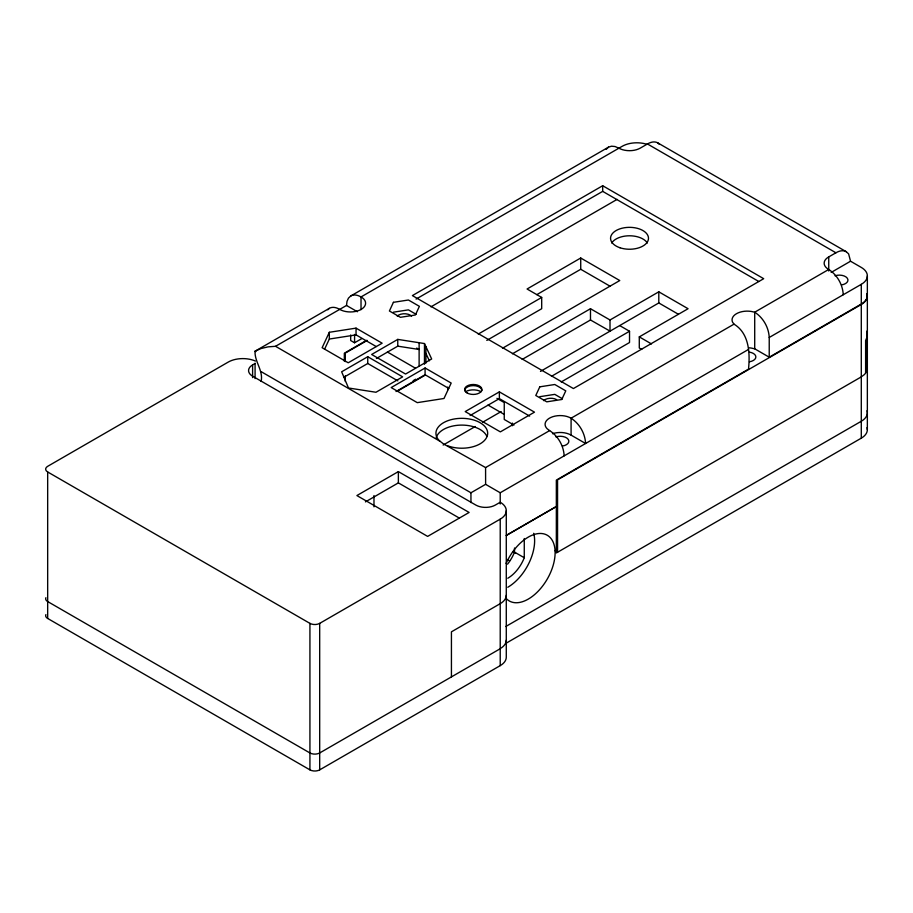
<?xml version="1.0" encoding="UTF-8"?>
<svg xmlns="http://www.w3.org/2000/svg" width="913" height="913" viewBox="0 0 913 913"><rect width="100%" height="100%" fill="white"/><g stroke="black" fill="none" stroke-linecap="round" stroke-linejoin="round"><path stroke-width="1.37" d="M571.082 435.124L571.093 418.2L734.006 324.149C749.333 333.393 750.098 353.331 748.512 369.149L556.337 480.112L556.337 552.958L861.29 376.886L864.577 374.41L866.642 371.534L866.928 331.088M261.141 381.451C263.458 370.552 254.59 362.039 255.024 351.22L261.027 348.538L268.023 346.86L275.532 346.301L346.506 305.467L347.008 301.37L348.458 298.129L350.763 295.972L608.526 147.141L611.527 146.194L615.031 146.525L618.786 148.123A15.179 8.765 0 0 0 640.253 148.123L647.454 143.969A20.44 11.801 -60 0 1 657.839 142.919L846.305 251.737L848.611 253.894L850.551 261.221L861.29 267.429A20.702 11.949 0 0 1 861.29 284.331L861.29 304.04L769.225 357.2L754.709 348.812L751.159 348.047A15.179 8.765 0 0 0 748.557 347.785M329.331 332.286L322.129 347.705L348.23 362.781L382.148 343.197L356.036 328.132L329.331 332.286L329.331 339.043L324.526 349.325M606.221 149.31L608.526 147.141M327.79 309.792L329.331 308.343A20.406 11.778 60 0 1 339.59 309.313L339.693 309.393A15.179 8.765 0 0 0 361.16 309.393A15.179 8.765 0 0 0 361.16 296.999L361.023 296.942A20.406 11.778 60 0 0 350.763 295.972M470.948 502.584L470.948 492.78L485.613 484.335L500.221 492.78L500.221 503.987M329.331 308.343L255.024 351.22L255.788 351.619M252.604 377.594L252.604 364.915L255.035 363.511M602.683 185.727L412.391 295.595L573.41 388.55L763.702 278.693L602.683 185.727L602.683 191.365L416.077 299.099M350.672 334.98L350.672 340.526L354.575 342.774L361.89 338.552M366.535 340.378L344.327 353.205L344.327 361.228M367.266 340.412L345.308 353.08L345.308 361.605M430.97 306.848L617.12 199.376M367.745 356.721L341.645 371.796L348.481 387.991L375.973 392.259L402.633 376.864L367.745 356.721L367.745 363.488L397.828 380.847M397.76 339.396L371.648 354.472L405.566 374.045L431.666 358.98L424.477 343.55L397.76 339.396L397.76 346.164L376.396 358.489M344.018 377.183L367.745 363.488M502.504 348.252L619.767 280.542L580.725 258.014L527.063 288.999L541.694 297.444L541.694 308.72L486.8 340.412M536.821 294.637L580.725 269.278L610.01 286.18M478.264 334.067L541.694 297.444M425.081 367.996L391.175 387.569L417.275 402.644L443.992 398.49L451.182 383.061L425.081 367.996L425.081 374.752L396.014 391.529M413.201 380.653L415.677 379.226M397.064 391.38L425.412 375.015M512.421 353.788L590.483 308.72L610.01 319.984L658.798 291.818L688.071 308.72L639.283 336.886L639.283 348.013L641.725 349.451M522.179 359.425L590.483 319.984L610.01 331.111L610.01 319.984M499.365 391.871L465.208 411.58L500.347 431.872L534.493 412.151L499.365 391.871L499.365 398.627L529.654 416.111M540.473 371.397L658.798 302.945L658.798 291.818M470.092 415.529L499.365 398.627M551.452 376.327L629.525 331.259L629.525 342.523L561.21 381.965M443.159 445.053L475.251 426.519M482.657 422.24L501.18 411.558M398.365 471.61L356.892 495.554L427.638 536.399L469.122 512.455L398.365 471.61L398.365 482.874L459.353 518.093M365.428 501.899L398.365 482.874M843.247 294.739C842.767 284.639 837.175 274.79 828.593 269.392A15.179 8.765 0 0 1 828.593 256.998L835.931 252.787A20.44 11.789 -60.1 0 1 846.305 251.737M448.032 445.886L448.865 446.217A25.872 14.939 0 0 0 487.28 435.866A25.872 14.939 0 0 0 457.299 418.565A25.872 14.939 0 0 0 439.393 440.739L443.501 443.912L485.579 467.57L549.626 430.605C558.117 436.049 563.686 445.818 564.154 455.884M828.742 269.461L754.709 312.2L751.159 311.424A15.179 8.765 0 0 0 732.568 322.163L734.006 324.149M831.161 272.439L850.551 261.221M500.221 492.78L748.512 349.439M769.225 357.2L769.225 337.479L861.29 284.331M867.03 293.963A20.702 11.949 0 0 1 861.29 304.497L557.558 479.85L557.558 552.251L555.115 550.836M255.446 361.069A20.702 11.949 0 0 0 228.204 362.096L47.67 466.326A6.905 3.983 0 0 0 47.67 471.964L309.929 623.374A6.905 3.983 0 0 0 319.687 623.374L500.221 519.143A20.702 11.949 0 0 0 500.221 502.241L495.348 505.06A13.798 7.966 0 0 1 475.821 505.06L252.604 376.19A13.798 7.966 0 0 1 252.604 364.915M506.316 535.36L556.337 506.475M506.316 535.463L556.337 506.589M505.802 626.501L861.29 421.258A20.702 11.949 0 0 0 867.03 410.724M505.802 643.403L861.29 438.16A20.702 11.949 0 0 0 867.03 427.638M500.221 648.732L319.687 752.963A6.905 3.983 0 0 1 309.929 752.963L47.67 601.553A6.905 3.983 0 0 1 45.89 597.695M45.89 614.597A6.905 3.983 0 0 0 47.67 618.455L309.929 769.864A6.905 3.983 0 0 0 319.687 769.864L500.221 665.634A20.702 11.949 0 0 0 506.281 657.189L506.281 510.698M393.423 312.178L408.419 309.861L416.1 314.3M329.331 339.043L356.036 334.888L376.213 346.541M539.8 396.687L554.796 394.37L562.476 398.81M397.76 346.164L419.124 349.485L416.682 348.07M647.454 143.969L835.931 252.787M602.683 191.365L758.783 281.489M658.798 302.945L678.313 314.209M619.767 325.621L629.525 331.259M639.283 336.886L651.483 343.927M346.506 305.467L357.394 311.744M496.923 398.342L504.25 402.565L504.25 419.466L513.951 425.07M488.021 405.064L503.885 414.217M387.397 352.007L415.461 368.213M425.081 374.752L448.808 388.447M275.532 346.301L439.94 441.23M261.141 371.648L470.948 492.78M514.51 547.994L514.51 552.114L524.267 557.74A26.911 15.532 -60 0 1 507.788 578.249M513.186 551.703L515.583 553.084M507.183 559.509L509.58 560.89M549.626 430.605L547.195 428.79A15.156 8.753 0 0 1 550.87 417.446A15.156 8.753 0 0 1 570.83 418.074C579.458 423.472 585.107 433.355 585.587 443.501L570.83 434.976A15.156 8.753 0 0 0 552.502 433.709M657.839 142.919L659.38 144.368M425.915 353.399L429.361 360.806M866.928 331.921L867.213 336.646L865.615 340.583L865.615 372.972M769.225 337.479C768.746 327.413 763.188 317.656 754.709 312.2L754.709 348.812M485.613 484.335L485.579 467.57M867.35 275.874L867.35 295.595M867.35 296.04L867.35 429.715M861.29 304.497L861.29 438.16M828.742 256.941L828.742 271.024M590.483 308.72L590.483 319.984M580.725 258.014L580.725 269.278M524.267 538.522L524.267 557.74M512.421 423.084L512.421 425.72M500.221 519.143L500.221 665.634M451.433 676.898L451.433 631.83L500.221 603.664A20.702 11.949 0 0 0 506.281 595.208M447.769 387.078L447.769 389.703M425.915 346.643L425.915 363.123M424.477 343.55L424.477 364.264M419.124 342.717L419.124 366.159M373.976 495.554L373.976 506.829M361.023 309.621L361.023 296.942L622.198 146.297A20.702 11.949 0 0 1 647.191 144.391M356.036 328.132L356.036 334.888M354.575 334.443L354.575 342.774M345.308 375.814L345.308 381.486M319.687 623.374L319.687 769.864M309.929 623.374L309.929 769.864M255.081 363.203L255.081 378.598M47.67 471.964L47.67 618.455M506.281 640.15A20.702 11.949 0 0 1 500.221 648.595M867.03 293.518A20.702 11.949 0 0 1 861.29 304.04M835.018 275.783A8.628 4.976 0 0 1 847.298 278.191A8.628 4.976 0 0 1 841.558 284.913M555.926 436.928A8.628 4.976 0 0 1 568.206 439.336A8.628 4.976 0 0 1 562.465 446.046M397.235 316.126A8.285 4.782 0 0 1 411.569 316.126M543.612 400.636A8.285 4.782 0 0 1 556.633 399.654M464.637 390.593A8.628 4.976 0 0 1 473.265 385.617A8.628 4.976 0 0 1 481.893 390.593M436.14 438.08A25.872 14.939 0 0 1 460.106 425.127A25.872 14.939 0 0 1 486.789 436.174M465.459 391.723A11.036 6.38 0 0 1 481.071 391.723M611.687 242.995A18.979 10.956 0 0 1 629.525 235.782A18.979 10.956 0 0 1 647.351 242.995M749.47 352.144A8.628 4.976 0 0 1 755.861 356.96A8.628 4.976 0 0 1 749.47 361.765M506.099 563.458A37.947 21.912 -60 0 1 546.179 534.687A37.947 21.912 -60 0 1 545.734 581.57A37.947 21.912 -60 0 1 505.768 597.969M533.706 533.283A37.947 21.912 -60 0 1 507.788 587.264M514.51 552.114A26.911 15.532 -60 0 1 507.537 564.177M393.423 302.317L389.406 310.979L400.385 317.313L415.381 314.996L419.398 306.346L408.419 300L393.423 302.317M539.8 386.827L535.783 395.489L546.761 401.834L561.757 399.506L565.775 390.855L554.796 384.51L539.8 386.827M467.159 392.989A8.628 4.976 0 0 0 481.596 390.753A8.628 4.976 0 0 0 471.028 384.658A8.628 4.976 0 0 0 467.159 392.989M620.03 247.777A18.979 10.956 0 0 0 648.492 238.293A18.979 10.956 0 0 0 620.03 228.809A18.979 10.956 0 0 0 620.03 247.777"/></g></svg>
